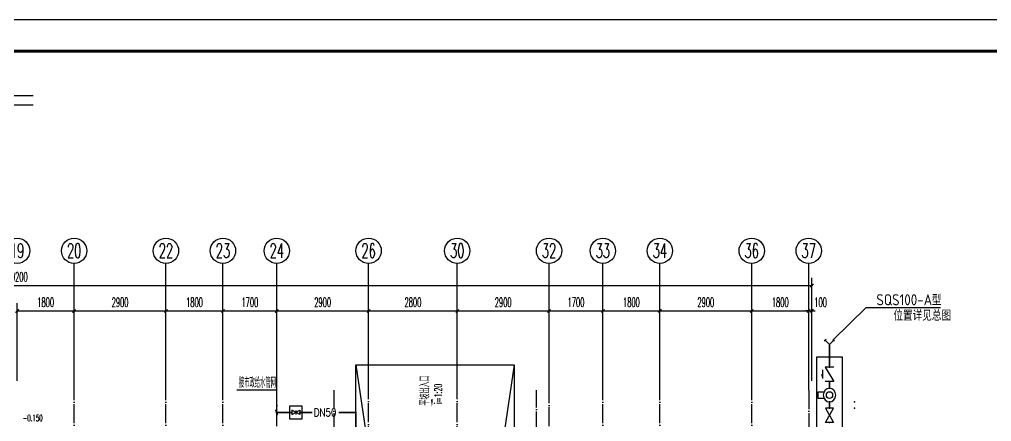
# Model space of a CAD drawing. Extents: x 27938 to 1507990, y 110129 to 923079.
# Drawn here: x 852989 to 883692, y 689168 to 701857 of the extents above; entities that cross this region are included whole.
import ezdxf
from ezdxf.enums import TextEntityAlignment as Align

# ---------------------------------------------------------------- set-up
doc = ezdxf.new("R2010")
doc.units = 0
doc.header["$LTSCALE"] = 1000
doc.header["$MEASUREMENT"] = 0
doc.linetypes.add('DOTE', pattern=[2.42, 2, -0.2, 0.02, -0.2])
for name, color, linetype in [('A-EQPM-MECH', 191, 'Continuous'), ('AXIS', 3, 'Continuous'), ('AXIS_TEXT', 7, 'Continuous'), ('DIM_ELEV', 3, 'Continuous'), ('DIM_SYMB', 3, 'Continuous'), ('DIM_不分区给水', 3, 'Continuous'), ('DOTE', 1, 'Continuous'), ('EQUIP_消防', 7, 'Continuous'), ('EQUIP_给水', 7, 'Continuous'), ('EQUIP_阀门', 7, 'Continuous'), ('PIPE-不分区消火栓', 1, 'TG_X'), ('PIPE-给水', 3, 'J1'), ('PUB_TEXT', 4, 'Continuous'), ('TEXT_给水', 7, 'Continuous'), ('TWT_LEAD', 3, 'Continuous'), ('VALVE_给水', 7, 'Continuous'), ('图框', 140, 'Continuous')]:
    doc.layers.add(name, color=color, linetype=linetype)
doc.layers.add('yichutu', color=7, linetype='Continuous', true_color=0xffffff, plot=False)
doc.styles.add('_TCH_AXIS', font='COMPLEX', dxfattribs={"bigfont": 'GBCBIG'})
doc.styles.add('_TCH_DIM', font='SIMPLEX.shx', dxfattribs={"width": 0.7, "bigfont": 'GBCBIG.shx'})
doc.styles.add('_TCH_DIM_T3', font='SIMPLEX.shx', dxfattribs={"width": 0.494118, "bigfont": 'GBCBIG.shx'})
doc.styles.add('_TWT_PIPEDN', font='SIMPLEX', dxfattribs={"width": 0.8, "height": 3.5, "bigfont": 'HZTXT'})
doc.styles.add('COMPLEX', font='COMPLEX')
doc.styles.get("Standard").update_dxf_attribs({"font": 'gbenor.shx', "bigfont": 'gbcbig.shx'})
doc.styles.add('TG_LINETYPE', font='SIMPLEX', dxfattribs={"width": 0.8, "height": 3, "bigfont": 'HZTXT'})
doc.linetypes.add('J1', pattern='A,3,-0.2,["J1",Standard,S=0.25,R=0,X=-0.1,Y=-0.115],-0.35', length=3.55)
doc.linetypes.add('TG_X', pattern='A,2,-0.229,["X",TG_LINETYPE,S=0.1,R=0,X=-0.229,Y=-0.15],0', length=2.229)
doc.dimstyles.new('_TCH_ARCH&&100', dxfattribs={"dimtxt": 297.5, "dimasz": 100, "dimexe": 250, "dimexo": 300, "dimgap": 126.25, "dimtad": 1, "dimdec": 0, "dimzin": 0, "dimdsep": 46, "dimtxsty": '_TCH_DIM_T3', "dimblk": 'ARCHTICK', "dimcen": 0.09, "dimclrt": 4, "dimazin": 2, "dimtfac": 1, "dimtdec": 0, "dimtix": 1, "dimtmove": 2, "dimatfit": 3, "dimfxl": 100, "dimtolj": 1, "dimtzin": 0, "dimarcsym": 0})

# ---------------------------------------------------------------- blocks, each defined once
blk = doc.blocks.new('TK')
at = {"layer": '图框'}
blk.add_lwpolyline([(465375, 548714), (549475, 548714), (549475, 489314), (465375, 489314)], close=True, dxfattribs=at)
blk.add_lwpolyline([(465375, 548714), (549475, 548714), (549475, 489314), (465375, 489314)], close=True, dxfattribs=at)
at = {"layer": '图框', "const_width": 100}
blk.add_lwpolyline([(548475, 490314), (548475, 547714), (467875, 547714), (467875, 490314)], close=True, dxfattribs=at)
blk = doc.blocks.new('yct-841-594-84100-59399.9999999999-100-1000.0')
at = {"layer": 'yichutu', "color": 7, "true_color": 0xffffff}
blk.add_lwpolyline([(0, 0), (0, 59400), (84100, 59400), (84100, 0)], close=True, dxfattribs=at)
blk = doc.blocks.new('_ArchTick')
at = {"color": 0, "linetype": 'ByBlock', "const_width": 0.4}
blk.add_lwpolyline([(-0.5, -0.5), (0.5, 0.5)], dxfattribs=at)
blk = doc.blocks.new('*D928')
at = {"layer": 'AXIS', "color": 0, "lineweight": -2}
for p, q in [((877917, 692657), (877817, 692657)), ((877917, 690457), (877917, 692907)), ((877917, 692657), (878017, 692657)), ((878017, 690457), (878017, 692907)), ((878017, 692657), (878117, 692657))]:
    blk.add_line(p, q, dxfattribs=at)
at = {"layer": 'Defpoints', "color": 0}
for p in [(878017, 692657), (877917, 690157), (878017, 690157)]:
    blk.add_point(p, dxfattribs=at)
at = {"layer": 'AXIS', "color": 0, "lineweight": -2, "xscale": 100, "yscale": 100, "zscale": 100}
blk.add_blockref('_ArchTick', (877917, 692657), dxfattribs=at)
at = {"layer": 'AXIS', "color": 0, "lineweight": -2, "xscale": 100, "yscale": 100, "zscale": 100, "rotation": 180}
blk.add_blockref('_ArchTick', (878017, 692657), dxfattribs=at)
at = {"layer": 'AXIS', "color": 4, "insert": (878292, 692932), "char_height": 297.5, "attachment_point": 5, "style": '_TCH_DIM_T3'}
blk.add_mtext('\\A1;100', dxfattribs=at)
blk = doc.blocks.new('*D929')
at = {"layer": 'AXIS', "color": 0, "lineweight": -2}
for p, q in [((876117, 690457), (876117, 692907)), ((876117, 692657), (877917, 692657)), ((877917, 690457), (877917, 692907))]:
    blk.add_line(p, q, dxfattribs=at)
at = {"layer": 'Defpoints', "color": 0}
for p in [(877917, 692657), (876117, 690157), (877917, 690157)]:
    blk.add_point(p, dxfattribs=at)
at = {"layer": 'AXIS', "color": 0, "lineweight": -2, "xscale": 100, "yscale": 100, "zscale": 100, "rotation": 180}
blk.add_blockref('_ArchTick', (876117, 692657), dxfattribs=at)
at = {"layer": 'AXIS', "color": 0, "lineweight": -2, "xscale": 100, "yscale": 100, "zscale": 100}
blk.add_blockref('_ArchTick', (877917, 692657), dxfattribs=at)
at = {"layer": 'AXIS', "color": 4, "insert": (877017, 692932), "char_height": 297.5, "attachment_point": 5, "style": '_TCH_DIM_T3'}
blk.add_mtext('\\A1;1800', dxfattribs=at)
blk = doc.blocks.new('*D930')
at = {"layer": 'AXIS', "color": 0, "lineweight": -2}
for p, q in [((873217, 690457), (873217, 692907)), ((873217, 692657), (876117, 692657)), ((876117, 690457), (876117, 692907))]:
    blk.add_line(p, q, dxfattribs=at)
at = {"layer": 'Defpoints', "color": 0}
for p in [(876117, 692657), (873217, 690157), (876117, 690157)]:
    blk.add_point(p, dxfattribs=at)
at = {"layer": 'AXIS', "color": 0, "lineweight": -2, "xscale": 100, "yscale": 100, "zscale": 100, "rotation": 180}
blk.add_blockref('_ArchTick', (873217, 692657), dxfattribs=at)
at = {"layer": 'AXIS', "color": 0, "lineweight": -2, "xscale": 100, "yscale": 100, "zscale": 100}
blk.add_blockref('_ArchTick', (876117, 692657), dxfattribs=at)
at = {"layer": 'AXIS', "color": 4, "insert": (874667, 692932), "char_height": 297.5, "attachment_point": 5, "style": '_TCH_DIM_T3'}
blk.add_mtext('\\A1;2900', dxfattribs=at)
blk = doc.blocks.new('*D931')
at = {"layer": 'AXIS', "color": 0, "lineweight": -2}
for p, q in [((871417, 690457), (871417, 692907)), ((871417, 692657), (873217, 692657)), ((873217, 690457), (873217, 692907))]:
    blk.add_line(p, q, dxfattribs=at)
at = {"layer": 'Defpoints', "color": 0}
for p in [(873217, 692657), (871417, 690157), (873217, 690157)]:
    blk.add_point(p, dxfattribs=at)
at = {"layer": 'AXIS', "color": 0, "lineweight": -2, "xscale": 100, "yscale": 100, "zscale": 100, "rotation": 180}
blk.add_blockref('_ArchTick', (871417, 692657), dxfattribs=at)
at = {"layer": 'AXIS', "color": 0, "lineweight": -2, "xscale": 100, "yscale": 100, "zscale": 100}
blk.add_blockref('_ArchTick', (873217, 692657), dxfattribs=at)
at = {"layer": 'AXIS', "color": 4, "insert": (872317, 692932), "char_height": 297.5, "attachment_point": 5, "style": '_TCH_DIM_T3'}
blk.add_mtext('\\A1;1800', dxfattribs=at)
blk = doc.blocks.new('*D932')
at = {"layer": 'AXIS', "color": 0, "lineweight": -2}
for p, q in [((869717, 690457), (869717, 692907)), ((869717, 692657), (871417, 692657)), ((871417, 690457), (871417, 692907))]:
    blk.add_line(p, q, dxfattribs=at)
at = {"layer": 'Defpoints', "color": 0}
for p in [(871417, 692657), (869717, 690157), (871417, 690157)]:
    blk.add_point(p, dxfattribs=at)
at = {"layer": 'AXIS', "color": 0, "lineweight": -2, "xscale": 100, "yscale": 100, "zscale": 100, "rotation": 180}
blk.add_blockref('_ArchTick', (869717, 692657), dxfattribs=at)
at = {"layer": 'AXIS', "color": 0, "lineweight": -2, "xscale": 100, "yscale": 100, "zscale": 100}
blk.add_blockref('_ArchTick', (871417, 692657), dxfattribs=at)
at = {"layer": 'AXIS', "color": 4, "insert": (870567, 692932), "char_height": 297.5, "attachment_point": 5, "style": '_TCH_DIM_T3'}
blk.add_mtext('\\A1;1700', dxfattribs=at)
blk = doc.blocks.new('*D933')
at = {"layer": 'AXIS', "color": 0, "lineweight": -2}
for p, q in [((866817, 690457), (866817, 692907)), ((866817, 692657), (869717, 692657)), ((869717, 690457), (869717, 692907))]:
    blk.add_line(p, q, dxfattribs=at)
at = {"layer": 'Defpoints', "color": 0}
for p in [(869717, 692657), (866817, 690157), (869717, 690157)]:
    blk.add_point(p, dxfattribs=at)
at = {"layer": 'AXIS', "color": 0, "lineweight": -2, "xscale": 100, "yscale": 100, "zscale": 100, "rotation": 180}
blk.add_blockref('_ArchTick', (866817, 692657), dxfattribs=at)
at = {"layer": 'AXIS', "color": 0, "lineweight": -2, "xscale": 100, "yscale": 100, "zscale": 100}
blk.add_blockref('_ArchTick', (869717, 692657), dxfattribs=at)
at = {"layer": 'AXIS', "color": 4, "insert": (868267, 692932), "char_height": 297.5, "attachment_point": 5, "style": '_TCH_DIM_T3'}
blk.add_mtext('\\A1;2900', dxfattribs=at)
blk = doc.blocks.new('*D934')
at = {"layer": 'AXIS', "color": 0, "lineweight": -2}
for p, q in [((864017, 690457), (864017, 692907)), ((864017, 692657), (866817, 692657)), ((866817, 690457), (866817, 692907))]:
    blk.add_line(p, q, dxfattribs=at)
at = {"layer": 'Defpoints', "color": 0}
for p in [(866817, 692657), (864017, 690157), (866817, 690157)]:
    blk.add_point(p, dxfattribs=at)
at = {"layer": 'AXIS', "color": 0, "lineweight": -2, "xscale": 100, "yscale": 100, "zscale": 100, "rotation": 180}
blk.add_blockref('_ArchTick', (864017, 692657), dxfattribs=at)
at = {"layer": 'AXIS', "color": 0, "lineweight": -2, "xscale": 100, "yscale": 100, "zscale": 100}
blk.add_blockref('_ArchTick', (866817, 692657), dxfattribs=at)
at = {"layer": 'AXIS', "color": 4, "insert": (865417, 692932), "char_height": 297.5, "attachment_point": 5, "style": '_TCH_DIM_T3'}
blk.add_mtext('\\A1;2800', dxfattribs=at)
blk = doc.blocks.new('*D935')
at = {"layer": 'AXIS', "color": 0, "lineweight": -2}
for p, q in [((861117, 690457), (861117, 692907)), ((861117, 692657), (864017, 692657)), ((864017, 690457), (864017, 692907))]:
    blk.add_line(p, q, dxfattribs=at)
at = {"layer": 'Defpoints', "color": 0}
for p in [(864017, 692657), (861117, 690157), (864017, 690157)]:
    blk.add_point(p, dxfattribs=at)
at = {"layer": 'AXIS', "color": 0, "lineweight": -2, "xscale": 100, "yscale": 100, "zscale": 100, "rotation": 180}
blk.add_blockref('_ArchTick', (861117, 692657), dxfattribs=at)
at = {"layer": 'AXIS', "color": 0, "lineweight": -2, "xscale": 100, "yscale": 100, "zscale": 100}
blk.add_blockref('_ArchTick', (864017, 692657), dxfattribs=at)
at = {"layer": 'AXIS', "color": 4, "insert": (862567, 692932), "char_height": 297.5, "attachment_point": 5, "style": '_TCH_DIM_T3'}
blk.add_mtext('\\A1;2900', dxfattribs=at)
blk = doc.blocks.new('*D936')
at = {"layer": 'AXIS', "color": 0, "lineweight": -2}
for p, q in [((859417, 690457), (859417, 692907)), ((859417, 692657), (861117, 692657)), ((861117, 690457), (861117, 692907))]:
    blk.add_line(p, q, dxfattribs=at)
at = {"layer": 'Defpoints', "color": 0}
for p in [(861117, 692657), (859417, 690157), (861117, 690157)]:
    blk.add_point(p, dxfattribs=at)
at = {"layer": 'AXIS', "color": 0, "lineweight": -2, "xscale": 100, "yscale": 100, "zscale": 100, "rotation": 180}
blk.add_blockref('_ArchTick', (859417, 692657), dxfattribs=at)
at = {"layer": 'AXIS', "color": 0, "lineweight": -2, "xscale": 100, "yscale": 100, "zscale": 100}
blk.add_blockref('_ArchTick', (861117, 692657), dxfattribs=at)
at = {"layer": 'AXIS', "color": 4, "insert": (860267, 692932), "char_height": 297.5, "attachment_point": 5, "style": '_TCH_DIM_T3'}
blk.add_mtext('\\A1;1700', dxfattribs=at)
blk = doc.blocks.new('*D937')
at = {"layer": 'AXIS', "color": 0, "lineweight": -2}
for p, q in [((857617, 690457), (857617, 692907)), ((857617, 692657), (859417, 692657)), ((859417, 690457), (859417, 692907))]:
    blk.add_line(p, q, dxfattribs=at)
at = {"layer": 'Defpoints', "color": 0}
for p in [(859417, 692657), (857617, 690157), (859417, 690157)]:
    blk.add_point(p, dxfattribs=at)
at = {"layer": 'AXIS', "color": 0, "lineweight": -2, "xscale": 100, "yscale": 100, "zscale": 100, "rotation": 180}
blk.add_blockref('_ArchTick', (857617, 692657), dxfattribs=at)
at = {"layer": 'AXIS', "color": 0, "lineweight": -2, "xscale": 100, "yscale": 100, "zscale": 100}
blk.add_blockref('_ArchTick', (859417, 692657), dxfattribs=at)
at = {"layer": 'AXIS', "color": 4, "insert": (858517, 692932), "char_height": 297.5, "attachment_point": 5, "style": '_TCH_DIM_T3'}
blk.add_mtext('\\A1;1800', dxfattribs=at)
blk = doc.blocks.new('*D938')
at = {"layer": 'AXIS', "color": 0, "lineweight": -2}
for p, q in [((854717, 690457), (854717, 692907)), ((854717, 692657), (857617, 692657)), ((857617, 690457), (857617, 692907))]:
    blk.add_line(p, q, dxfattribs=at)
at = {"layer": 'Defpoints', "color": 0}
for p in [(857617, 692657), (854717, 690157), (857617, 690157)]:
    blk.add_point(p, dxfattribs=at)
at = {"layer": 'AXIS', "color": 0, "lineweight": -2, "xscale": 100, "yscale": 100, "zscale": 100, "rotation": 180}
blk.add_blockref('_ArchTick', (854717, 692657), dxfattribs=at)
at = {"layer": 'AXIS', "color": 0, "lineweight": -2, "xscale": 100, "yscale": 100, "zscale": 100}
blk.add_blockref('_ArchTick', (857617, 692657), dxfattribs=at)
at = {"layer": 'AXIS', "color": 4, "insert": (856167, 692932), "char_height": 297.5, "attachment_point": 5, "style": '_TCH_DIM_T3'}
blk.add_mtext('\\A1;2900', dxfattribs=at)
blk = doc.blocks.new('*D939')
at = {"layer": 'AXIS', "color": 0, "lineweight": -2}
for p, q in [((852917, 690457), (852917, 692907)), ((852917, 692657), (854717, 692657)), ((854717, 690457), (854717, 692907))]:
    blk.add_line(p, q, dxfattribs=at)
at = {"layer": 'Defpoints', "color": 0}
for p in [(854717, 692657), (852917, 690157), (854717, 690157)]:
    blk.add_point(p, dxfattribs=at)
at = {"layer": 'AXIS', "color": 0, "lineweight": -2, "xscale": 100, "yscale": 100, "zscale": 100, "rotation": 180}
blk.add_blockref('_ArchTick', (852917, 692657), dxfattribs=at)
at = {"layer": 'AXIS', "color": 0, "lineweight": -2, "xscale": 100, "yscale": 100, "zscale": 100}
blk.add_blockref('_ArchTick', (854717, 692657), dxfattribs=at)
at = {"layer": 'AXIS', "color": 4, "insert": (853817, 692932), "char_height": 297.5, "attachment_point": 5, "style": '_TCH_DIM_T3'}
blk.add_mtext('\\A1;1800', dxfattribs=at)
blk = doc.blocks.new('*D952')
at = {"layer": 'AXIS', "color": 0, "lineweight": -2}
for p, q in [((827817, 690457), (827817, 693707)), ((878017, 690457), (878017, 693707)), ((827817, 693457), (878017, 693457))]:
    blk.add_line(p, q, dxfattribs=at)
at = {"layer": 'Defpoints', "color": 0}
for p in [(878017, 693457), (827817, 690157), (878017, 690157)]:
    blk.add_point(p, dxfattribs=at)
at = {"layer": 'AXIS', "color": 0, "lineweight": -2, "xscale": 100, "yscale": 100, "zscale": 100, "rotation": 180}
blk.add_blockref('_ArchTick', (827817, 693457), dxfattribs=at)
at = {"layer": 'AXIS', "color": 0, "lineweight": -2, "xscale": 100, "yscale": 100, "zscale": 100}
blk.add_blockref('_ArchTick', (878017, 693457), dxfattribs=at)
at = {"layer": 'AXIS', "color": 4, "insert": (852917, 693732), "char_height": 297.5, "attachment_point": 5, "style": '_TCH_DIM_T3'}
blk.add_mtext('\\A1;50200', dxfattribs=at)
blk = doc.blocks.new('_AXISO')
at = {"color": 0}
blk.add_circle((0, 0), 0.5, dxfattribs=at)
at = {"layer": 'AXIS_TEXT', "color": 0, "style": 'COMPLEX', "width": 1.041667}
blk.add_attdef('A', text='', height=0.56, dxfattribs=at).set_placement((-0.25, -0.28), (0.25, -0.28), align=Align.FIT)
blk = doc.blocks.new('$VALVE$00000296')
for points in [[(-125, 72), (-125, -72), (125, 72), (125, -72), (-125, 72)], [(0, 60), (0, -64)]]:
    blk.add_lwpolyline(points)
for p in [(-125, 0), (125, 0)]:
    blk.add_point(p)
blk = doc.blocks.new('$TwtSys$00000132')
at = {"elevation": 0}
blk.add_lwpolyline([(7, -101, -0.575183), (0, 0, 0.604745), (-11, 101, 16.924828)], format="xyb", dxfattribs=at)
blk = doc.blocks.new('$VALVE$00000295')
blk.add_lwpolyline([(-125, 72), (-125, -72), (125, 72), (125, -72), (-125, 72)])
for p in [(-125, 0), (125, 0)]:
    blk.add_point(p)
blk = doc.blocks.new('$VALVE$00000315')
for p, q in [((-125, -75), (-125, 75)), ((-125, 75), (125, -75)), ((-75, 125), (75, 125)), ((125, -75), (125, 75))]:
    blk.add_line(p, q)
for p in [(-125, 0), (125, 0)]:
    blk.add_point(p)
blk.add_solid([(0, 125), (0, 150), (75, 125)])
blk = doc.blocks.new('$VALVE$00000751')
for p, q in [((-53, -108), (-53, -221)), ((53, -221), (53, -108)), ((-53, -221), (53, -221))]:
    blk.add_line(p, q)
blk.add_lwpolyline([(-120, 0, 1), (120, 0, 1), (-120, 0, 1.76642)], format="xyb")
blk.add_circle((0, 0), 60)
for p in [(-120, 0), (120, 0)]:
    blk.add_point(p)
blk = doc.blocks.new('$ATTACHMENT$00000194')
for p, q in [((0, 0), (134, 134)), ((0, 0), (134, -134)), ((107, 162), (134, 134)), ((161, 107), (134, 134)), ((107, -161), (134, -134)), ((161, -107), (134, -134))]:
    blk.add_line(p, q)

msp = doc.modelspace()

# ---------------------------------------------------------------- hatches: boundary and pattern name
at = {"layer": 'PIPE-给水'}
for points in [[(863616.6, 689457.2), (863644.1, 689457.2), (863644.1, 689484.7)], [(863616.6, 689457.2), (863616.6, 689484.7), (863644.1, 689484.7)]]:
    msp.add_hatch(color=256, dxfattribs=at).paths.add_polyline_path(points)

# ---------------------------------------------------------------- linework, layer by layer
at = {"color": 8}
for p, q in [((852409.2, 699461.7), (853424, 699461.7)), ((852409.2, 699461.7), (853424, 699461.7)), ((852409.2, 699158.4), (853424, 699158.4)), ((852409.2, 699158.4), (853424, 699158.4))]:
    msp.add_line(p, q, dxfattribs=at)
msp.add_lwpolyline([(878970.4, 691214.8), (878970.4, 688833.5), (878175.6, 688833.5), (878175.6, 691214.8)], close=True)
at = {"ltscale": 0.5}
msp.add_lwpolyline([(861516.6, 689657.2), (861516.6, 689257.2), (861916.6, 689257.2), (861916.6, 689657.2)], close=True, dxfattribs=at)
for p in [(878573, 690886.3), (878573, 690436.3), (878573, 690217.3), (878573, 689785.3), (878573, 689588.2), (879367.8, 689785.3), (879367.8, 689588.2)]:
    msp.add_point(p)
at = {"layer": 'A-EQPM-MECH', "color": 8}
for points in [[(863616.8, 688257.2), (863616.8, 690957.2), (868616.8, 690957.2), (868616.8, 688257.2)], [(863616.8, 690957.2), (864016.5, 688257.2)], [(868616.6, 690957.2), (868216.6, 688257.2)]]:
    msp.add_lwpolyline(points, dxfattribs=at)
at = {"layer": 'AXIS', "color": 8}
for p, q in [((854716.6, 690157.2), (854716.6, 694157.2)), ((857616.6, 690157.2), (857616.6, 694157.2)), ((859416.6, 690157.2), (859416.6, 694157.2)), ((861116.6, 690157.2), (861116.6, 694157.2)), ((864016.6, 690157.2), (864016.6, 694157.2)), ((866816.6, 690157.2), (866816.6, 694157.2)), ((869716.6, 690157.2), (869716.6, 694157.2)), ((871416.6, 690157.2), (871416.6, 694157.2)), ((873216.6, 690157.2), (873216.6, 694157.2)), ((876116.6, 690157.2), (876116.6, 694157.2)), ((877916.6, 690157.2), (877916.6, 694157.2))]:
    msp.add_line(p, q, dxfattribs=at)
at = {"layer": 'DIM_SYMB', "color": 8}
msp.add_lwpolyline([(866016.6, 690364.3, 0, 0, 0), (866016.6, 689629.5, 0, 64, 0), (866016.6, 689869.5, 0, 0, 0)], format="xyseb", dxfattribs=at)
at = {"layer": 'DIM_不分区给水'}
for p, q in [((861120.5, 690160.8), (859853.2, 690160.8)), ((861120.5, 689454), (861120.5, 690160.8))]:
    msp.add_line(p, q, dxfattribs=at)
at = {"layer": 'DIM_不分区给水', "const_width": 40}
msp.add_lwpolyline([(861120.5, 689434, 1), (861120.5, 689474, 1)], format="xyb", close=True, dxfattribs=at)
at = {"layer": 'DOTE', "color": 169, "linetype": 'DOTE', "ltscale": 0.3}
for p, q in [((854716.6, 678957.2), (854716.6, 690157.2)), ((857616.6, 678957.2), (857616.6, 690157.2)), ((859416.6, 678957.2), (859416.6, 690157.2)), ((861116.6, 681757.2), (861116.6, 690157.2)), ((862916.6, 690157.2), (862916.6, 688157.2)), ((864016.6, 681157.4), (864016.6, 690157.2)), ((866816.6, 681157.4), (866816.6, 690157.2)), ((869316.6, 688157.2), (869316.6, 690157.2)), ((869716.6, 681757.2), (869716.6, 690157.2)), ((871416.6, 678957.2), (871416.6, 690157.2)), ((873216.6, 678957.2), (873216.6, 690157.2)), ((876116.6, 678957.2), (876116.6, 690157.2)), ((877916.6, 690157.2), (877916.6, 666975.2))]:
    msp.add_line(p, q, dxfattribs=at)
at = {"layer": 'PIPE-不分区消火栓', "const_width": 45}
for points in [[(878573, 691598.3), (878573, 690886.3)], [(878573, 690436.3), (878573, 690217.3)], [(878573, 689785.3), (878573, 689588.2)]]:
    msp.add_lwpolyline(points, dxfattribs=at)
at = {"layer": 'PIPE-给水', "ltscale": 0.5, "const_width": 55}
for points in [[(861594.9, 689457.2), (861116.6, 689457.2)], [(862237.1, 689457.2), (861844.9, 689457.2)], [(863616.6, 689457.2), (863070.4, 689457.2)], [(863616.6, 684727.2), (863616.6, 689457.2)]]:
    msp.add_lwpolyline(points, dxfattribs=at)
at = {"layer": 'TWT_LEAD'}
for p, q in [((878675.6, 691731.4), (879729, 692766.3)), ((879729, 692766.3), (882079.1, 692766.3))]:
    msp.add_line(p, q, dxfattribs=at)

# ---------------------------------------------------------------- block references
msp.add_blockref('TK', (348239.1, 153143.3))
at = {"layer": 'AXIS', "color": 8}
ref = msp.add_blockref('_AXISO', (852916.6, 694557.2), dxfattribs=dict(at, xscale=800, yscale=800, zscale=800))
ref.add_attrib('A', '19', dxfattribs={"layer": 'AXIS_TEXT', "color": 8, "ltscale": 0.5, "height": 452.55, "style": '_TCH_AXIS', "width": 0.724138}).set_placement((852690.3, 694330.9), (853142.9, 694330.9), align=Align.FIT)
ref = msp.add_blockref('_AXISO', (854716.6, 694557.2), dxfattribs=dict(at, xscale=800, yscale=800, zscale=800))
ref.add_attrib('A', '20', dxfattribs={"layer": 'AXIS_TEXT', "color": 8, "ltscale": 0.5, "height": 452.55, "style": '_TCH_AXIS', "width": 0.617647}).set_placement((854490.3, 694330.9), (854942.9, 694330.9), align=Align.FIT)
ref = msp.add_blockref('_AXISO', (857616.6, 694557.2), dxfattribs=dict(at, xscale=800, yscale=800, zscale=800))
ref.add_attrib('A', '22', dxfattribs={"layer": 'AXIS_TEXT', "color": 8, "ltscale": 0.5, "height": 452.55, "style": '_TCH_AXIS', "width": 0.617647}).set_placement((857390.3, 694330.9), (857842.9, 694330.9), align=Align.FIT)
ref = msp.add_blockref('_AXISO', (859416.6, 694557.2), dxfattribs=dict(at, xscale=800, yscale=800, zscale=800))
ref.add_attrib('A', '23', dxfattribs={"layer": 'AXIS_TEXT', "color": 8, "ltscale": 0.5, "height": 452.55, "style": '_TCH_AXIS', "width": 0.617647}).set_placement((859190.3, 694330.9), (859642.9, 694330.9), align=Align.FIT)
ref = msp.add_blockref('_AXISO', (861116.6, 694557.2), dxfattribs=dict(at, xscale=800, yscale=800, zscale=800))
ref.add_attrib('A', '24', dxfattribs={"layer": 'AXIS_TEXT', "color": 8, "ltscale": 0.5, "height": 452.55, "style": '_TCH_AXIS', "width": 0.583333}).set_placement((860890.3, 694330.9), (861342.9, 694330.9), align=Align.FIT)
ref = msp.add_blockref('_AXISO', (864016.6, 694557.2), dxfattribs=dict(at, xscale=800, yscale=800, zscale=800))
ref.add_attrib('A', '26', dxfattribs={"layer": 'AXIS_TEXT', "color": 8, "ltscale": 0.5, "height": 452.55, "style": '_TCH_AXIS', "width": 0.617647}).set_placement((863790.3, 694330.9), (864242.9, 694330.9), align=Align.FIT)
ref = msp.add_blockref('_AXISO', (866816.6, 694557.2), dxfattribs=dict(at, xscale=800, yscale=800, zscale=800))
ref.add_attrib('A', '30', dxfattribs={"layer": 'AXIS_TEXT', "color": 8, "ltscale": 0.5, "height": 452.55, "style": '_TCH_AXIS', "width": 0.636364}).set_placement((866590.3, 694330.9), (867042.9, 694330.9), align=Align.FIT)
ref = msp.add_blockref('_AXISO', (869716.6, 694557.2), dxfattribs=dict(at, xscale=800, yscale=800, zscale=800))
ref.add_attrib('A', '32', dxfattribs={"layer": 'AXIS_TEXT', "color": 8, "ltscale": 0.5, "height": 452.55, "style": '_TCH_AXIS', "width": 0.636364}).set_placement((869490.3, 694330.9), (869942.9, 694330.9), align=Align.FIT)
ref = msp.add_blockref('_AXISO', (871416.6, 694557.2), dxfattribs=dict(at, xscale=800, yscale=800, zscale=800))
ref.add_attrib('A', '33', dxfattribs={"layer": 'AXIS_TEXT', "color": 8, "ltscale": 0.5, "height": 452.55, "style": '_TCH_AXIS', "width": 0.636364}).set_placement((871190.3, 694330.9), (871642.9, 694330.9), align=Align.FIT)
ref = msp.add_blockref('_AXISO', (873216.6, 694557.2), dxfattribs=dict(at, xscale=800, yscale=800, zscale=800))
ref.add_attrib('A', '34', dxfattribs={"layer": 'AXIS_TEXT', "color": 8, "ltscale": 0.5, "height": 452.55, "style": '_TCH_AXIS', "width": 0.6}).set_placement((872990.3, 694330.9), (873442.9, 694330.9), align=Align.FIT)
ref = msp.add_blockref('_AXISO', (876116.6, 694557.2), dxfattribs=dict(at, xscale=800, yscale=800, zscale=800))
ref.add_attrib('A', '36', dxfattribs={"layer": 'AXIS_TEXT', "color": 8, "ltscale": 0.5, "height": 452.55, "style": '_TCH_AXIS', "width": 0.636364}).set_placement((875890.3, 694330.9), (876342.9, 694330.9), align=Align.FIT)
ref = msp.add_blockref('_AXISO', (877916.6, 694557.2), dxfattribs=dict(at, xscale=800, yscale=800, zscale=800))
ref.add_attrib('A', '37', dxfattribs={"layer": 'AXIS_TEXT', "color": 8, "ltscale": 0.5, "height": 452.55, "style": '_TCH_AXIS', "width": 0.636364}).set_placement((877690.3, 694330.9), (878142.9, 694330.9), align=Align.FIT)
at = {"layer": 'EQUIP_消防', "yscale": -1, "rotation": 90.00000000000001}
msp.add_blockref('$ATTACHMENT$00000194', (878573, 691598.3), dxfattribs=at)
at = {"layer": 'EQUIP_给水', "yscale": -1, "rotation": 180.0000000001814}
msp.add_blockref('$TwtSys$00000132', (861116.6, 689457.2), dxfattribs=at)
at = {"layer": 'EQUIP_阀门', "xscale": 1.8, "zscale": 1.8, "rotation": 270}
for name, p, yscale in [('$VALVE$00000315', (878573, 690661.3), -1.8), ('$VALVE$00000751', (878573, 690001.3), 1.65), ('$VALVE$00000295', (878573, 689362.8), 1.8)]:
    msp.add_blockref(name, p, dxfattribs=dict(at, yscale=yscale))
at = {"layer": 'VALVE_给水', "yscale": -1, "rotation": 180.0000000001814}
msp.add_blockref('$VALVE$00000296', (861719.9, 689457.2), dxfattribs=at)
at = {"layer": 'yichutu'}
msp.add_blockref('yct-841-594-84100-59399.9999999999-100-1000.0', (813614.1, 642457), dxfattribs=at)

# ---------------------------------------------------------------- texts
at = {"layer": 'DIM_ELEV', "color": 7, "style": '_TCH_DIM', "width": 0.494118}
msp.add_text('-0.150', height=208.25, dxfattribs=at).set_placement((853097.1, 689176.2))
at = {"layer": 'DIM_SYMB', "color": 7, "style": '_TCH_DIM', "width": 0.7}
msp.add_text('平坡出入口', height=270.07, rotation=90, dxfattribs=at).set_placement((865936.5, 689674.8))
at = {"layer": 'DIM_不分区给水', "color": 7, "style": '_TCH_DIM_T3', "width": 0.494118}
msp.add_text('接市政给水管网', height=337.59, dxfattribs=at).set_placement((859923.2, 690230.8))
at = {"layer": 'PUB_TEXT', "color": 8, "style": '_TCH_DIM', "width": 0.494118}
msp.add_text('i=1:20', height=238, rotation=90, dxfattribs=at).set_placement((866334.7, 689719.7))
at = {"layer": 'TEXT_给水', "style": '_TWT_PIPEDN', "width": 0.8}
msp.add_text('DN50', height=250, dxfattribs=at).set_placement((862287.1, 689332.2))
at = {"layer": 'TWT_LEAD', "color": 7}
for s, height, p in [('SQS100-A', 350, (880054.4, 692836.3)), ('型', 337.6, (881804.4, 692836.3)), ('位置详见总图', 337.59, (880590.5, 692346.3))]:
    msp.add_text(s, height=height, dxfattribs=at).set_placement(p)

# ---------------------------------------------------------------- dimensions: what is measured, and where the dimension line sits
at = {"layer": 'AXIS', "color": 8}
for p1, p2, distance, picture, middle in [((827816.6, 690157.2), (878016.6, 690157.2), 3300, '*D952', (852916.6, 693732.2)), ((852916.6, 690157.2), (854716.6, 690157.2), 2500, '*D939', (853816.6, 692932.2)), ((854716.6, 690157.2), (857616.6, 690157.2), 2500, '*D938', (856166.6, 692932.2)), ((857616.6, 690157.2), (859416.6, 690157.2), 2500, '*D937', (858516.6, 692932.2)), ((859416.6, 690157.2), (861116.6, 690157.2), 2500, '*D936', (860266.6, 692932.2)), ((861116.6, 690157.2), (864016.6, 690157.2), 2500, '*D935', (862566.6, 692932.2)), ((864016.6, 690157.2), (866816.6, 690157.2), 2500, '*D934', (865416.6, 692932.2)), ((866816.6, 690157.2), (869716.6, 690157.2), 2500, '*D933', (868266.6, 692932.2)), ((869716.6, 690157.2), (871416.6, 690157.2), 2500, '*D932', (870566.6, 692932.2)), ((871416.6, 690157.2), (873216.6, 690157.2), 2500, '*D931', (872316.6, 692932.2)), ((873216.6, 690157.2), (876116.6, 690157.2), 2500, '*D930', (874666.6, 692932.2)), ((876116.6, 690157.2), (877916.6, 690157.2), 2500, '*D929', (877016.6, 692932.2))]:
    dim = msp.add_aligned_dim(p1=p1, p2=p2, distance=distance, dimstyle='_TCH_ARCH&&100', dxfattribs=at)
    dim.commit()
    dim.dimension.update_dxf_attribs({"geometry": picture, "text_midpoint": middle})
dim = msp.add_linear_dim(base=(878016.6, 692657.2), p1=(877916.6, 690157.2), p2=(878016.6, 690157.2), angle=360, dimstyle='_TCH_ARCH&&100', dxfattribs=at)
dim.commit()
dim.dimension.update_dxf_attribs({"geometry": '*D928', "text_midpoint": (878291.6, 692932.2), "dimtype": 129})

doc.saveas('drawing.dxf')
